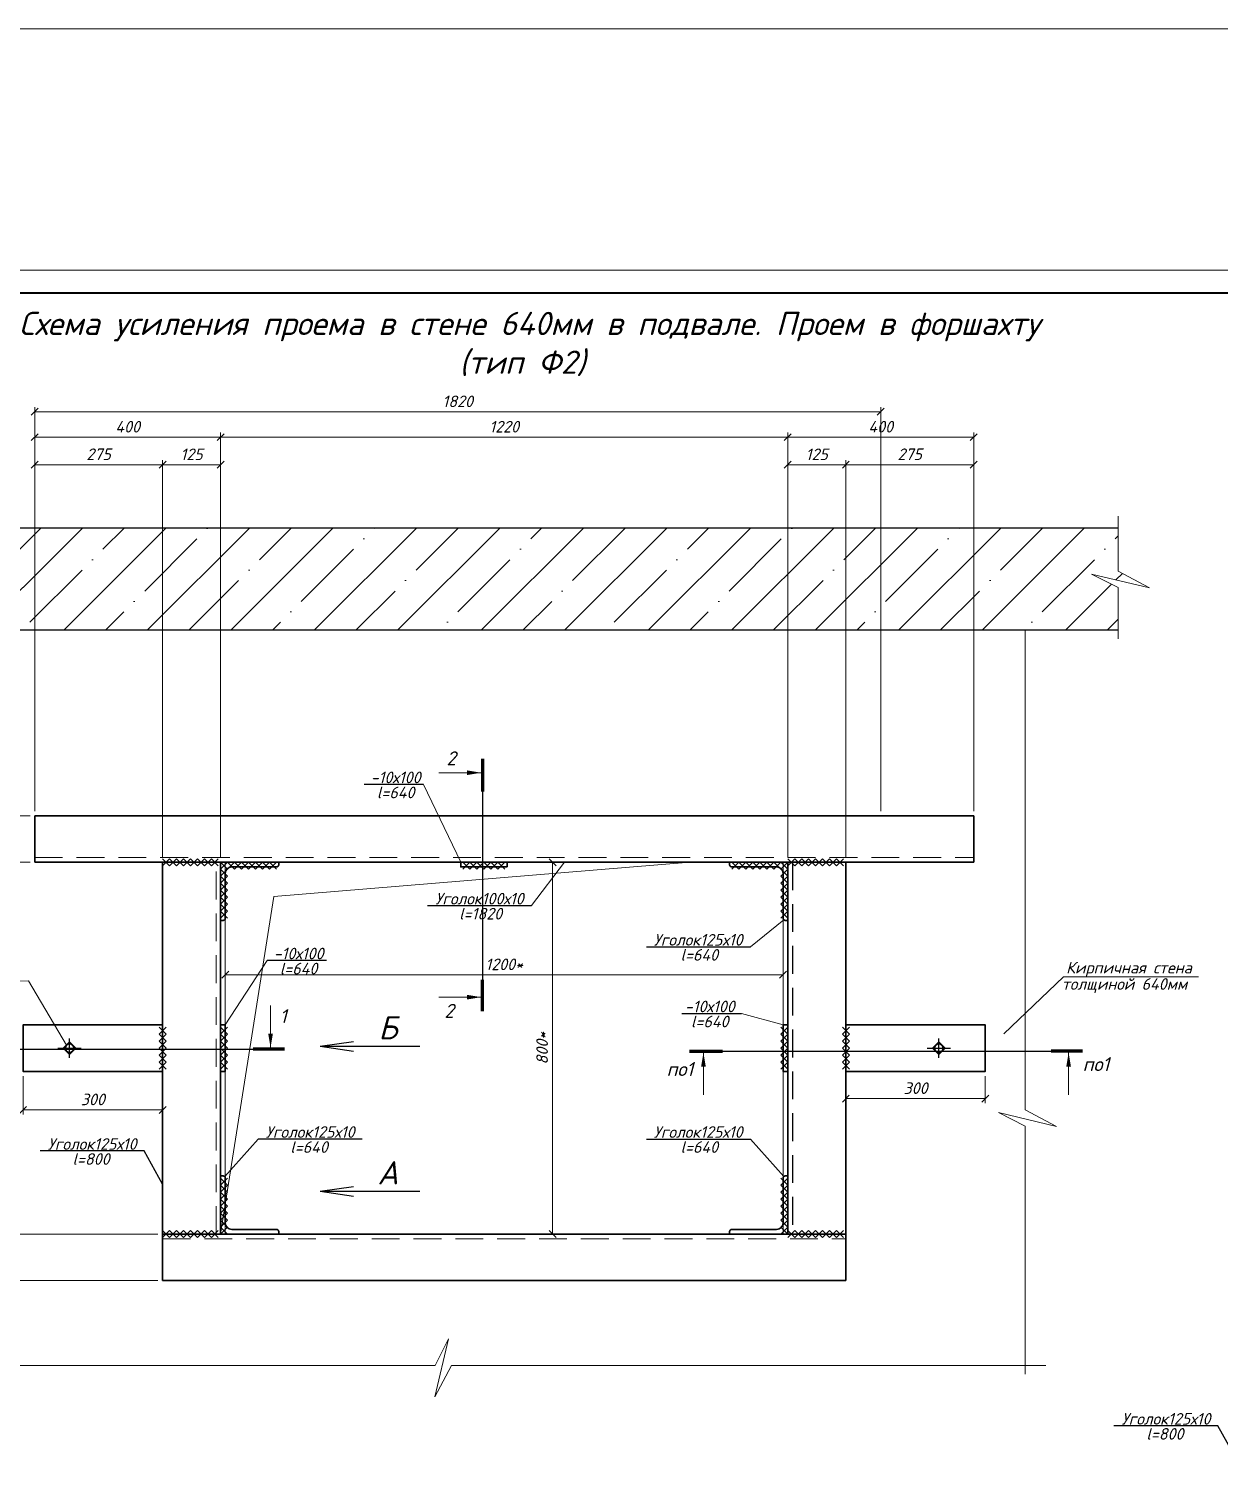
# Model space of a CAD drawing. Header units: millimetres. Extents: x 10124 to 8132345, y -95635 to 1386204.
# Drawn here: x 131727 to 134288, y 20470 to 23570 of the extents above; entities that cross this region are included whole.
import ezdxf
from ezdxf.enums import TextEntityAlignment as Align

# ---------------------------------------------------------------- set-up
doc = ezdxf.new("R2010")
doc.units = ezdxf.units.MM
doc.linetypes.add('Пунктир 2мм', pattern=[3, 2, -1])
doc.layers.get('DEFPOINTS').update_dxf_attribs({"color": 1})
for name, color, linetype, lineweight in [('013', 7, 'Continuous', 13), ('030', 7, 'Continuous', 30), ('Размер', 140, 'Continuous', 13), ('Разрезы', 54, 'Continuous', 20)]:
    doc.layers.add(name, color=color, linetype=linetype, lineweight=lineweight)
doc.styles.add('10', font='isocpeui.ttf', dxfattribs={"height": 25})
doc.styles.add('100', font='isocpeui.ttf', dxfattribs={"height": 250})
doc.styles.add('GOST', font='isocpeur.TTF')
doc.dimstyles.new('10', dxfattribs={"dimtxt": 37.5, "dimasz": 15, "dimexe": 10, "dimexo": 10, "dimgap": 10, "dimtad": 1, "dimtxsty": '10', "dimblk": 'OBLIQUE', "dimcen": 2.5, "dimadec": 0, "dimazin": 0, "dimtfac": 1, "dimtmove": 0, "dimatfit": 3, "dimfxl": 1, "dimlwd": 15, "dimlwe": 15, "dimarcsym": 0})

# ---------------------------------------------------------------- blocks, each defined once
blk = doc.blocks.new('*U16')
at = {"color": 44, "lineweight": 20, "ltscale": 10}
blk.add_line((594, 420), (0, 420), dxfattribs=at)
at = {"color": 137, "lineweight": 35, "ltscale": 10}
blk.add_line((589, 415), (20, 415), dxfattribs=at)
at = {"color": 44, "lineweight": 13, "style": 'GOST', "oblique": 10, "width": 0.8}
for tag in ['ФОРМАТВЕРТ', 'ФОРМАТГОРИЗ']:
    blk.add_attdef(tag, (542.98, 1.6), '', height=2, dxfattribs=at)
blk = doc.blocks.new('_OBLIQUE')
at = {"color": 0, "linetype": 'ByBlock'}
blk.add_line((-0.5, -0.5), (0.5, 0.5), dxfattribs=at)
blk = doc.blocks.new('*D1195')
at = {"color": 0, "lineweight": 15, "ltscale": 100, "transparency": 16777216}
for p, q in [((132139.5, 22286.4), (132139.5, 22701.2)), ((132139.5, 22691.2), (133359.5, 22691.2)), ((133359.5, 21786.4), (133359.5, 22701.2))]:
    blk.add_line(p, q, dxfattribs=at)
at = {"layer": 'DEFPOINTS', "color": 0, "ltscale": 100, "transparency": 16777216}
for p in [(133359.5, 22691.2), (132139.5, 22276.4), (133359.5, 21776.4)]:
    blk.add_point(p, dxfattribs=at)
at = {"color": 0, "lineweight": 15, "ltscale": 100, "transparency": 16777216, "xscale": 15, "yscale": 15, "zscale": 15, "rotation": 180}
blk.add_blockref('_OBLIQUE', (132139.5, 22691.2), dxfattribs=at)
at = {"color": 0, "lineweight": 15, "ltscale": 100, "transparency": 16777216, "xscale": 15, "yscale": 15, "zscale": 15}
blk.add_blockref('_OBLIQUE', (133359.5, 22691.2), dxfattribs=at)
at = {"color": 0, "ltscale": 100, "transparency": 16777216, "insert": (132749.5, 22713.7), "char_height": 25, "attachment_point": 5, "style": '10'}
blk.add_mtext('1220', dxfattribs=at)
blk = doc.blocks.new('*D1196')
at = {"color": 0, "lineweight": 15, "ltscale": 100, "transparency": 16777216}
for p, q in [((132014.5, 21786.4), (132014.5, 22641.8)), ((132139.5, 22631.8), (132014.5, 22631.8)), ((132139.5, 22086.4), (132139.5, 22641.8))]:
    blk.add_line(p, q, dxfattribs=at)
at = {"layer": 'DEFPOINTS', "color": 0, "ltscale": 100, "transparency": 16777216}
for p in [(132014.5, 22631.8), (132139.5, 22076.4), (132014.5, 21776.4)]:
    blk.add_point(p, dxfattribs=at)
at = {"color": 0, "lineweight": 15, "ltscale": 100, "transparency": 16777216, "xscale": 15, "yscale": 15, "zscale": 15, "rotation": 180}
blk.add_blockref('_OBLIQUE', (132014.5, 22631.8), dxfattribs=at)
at = {"color": 0, "lineweight": 15, "ltscale": 100, "transparency": 16777216, "xscale": 15, "yscale": 15, "zscale": 15}
blk.add_blockref('_OBLIQUE', (132139.5, 22631.8), dxfattribs=at)
at = {"color": 0, "ltscale": 100, "transparency": 16777216, "insert": (132077, 22654.3), "char_height": 25, "attachment_point": 5, "style": '10'}
blk.add_mtext('125', dxfattribs=at)
blk = doc.blocks.new('*D1217')
at = {"color": 0, "lineweight": 15, "ltscale": 100, "transparency": 16777216}
for p, q in [((133359.5, 21786.4), (133359.5, 22641.8)), ((133359.5, 22631.8), (133484.5, 22631.8)), ((133484.5, 21786.4), (133484.5, 22641.8))]:
    blk.add_line(p, q, dxfattribs=at)
at = {"layer": 'DEFPOINTS', "color": 0, "ltscale": 100, "transparency": 16777216}
for p in [(133484.5, 22631.8), (133359.5, 21776.4), (133484.5, 21776.4)]:
    blk.add_point(p, dxfattribs=at)
at = {"color": 0, "lineweight": 15, "ltscale": 100, "transparency": 16777216, "xscale": 15, "yscale": 15, "zscale": 15, "rotation": 180}
blk.add_blockref('_OBLIQUE', (133359.5, 22631.8), dxfattribs=at)
at = {"color": 0, "lineweight": 15, "ltscale": 100, "transparency": 16777216, "xscale": 15, "yscale": 15, "zscale": 15}
blk.add_blockref('_OBLIQUE', (133484.5, 22631.8), dxfattribs=at)
at = {"color": 0, "ltscale": 100, "transparency": 16777216, "insert": (133422, 22654.3), "char_height": 25, "attachment_point": 5, "style": '10'}
blk.add_mtext('125', dxfattribs=at)
blk = doc.blocks.new('*D1218')
at = {"color": 0, "lineweight": 15, "ltscale": 100, "transparency": 16777216}
for p, q in [((131704.5, 21326.4), (131539, 21326.4)), ((131549, 20976.4), (131549, 21326.4)), ((132004.5, 20976.4), (131539, 20976.4))]:
    blk.add_line(p, q, dxfattribs=at)
at = {"layer": 'DEFPOINTS', "color": 0, "ltscale": 100, "transparency": 16777216}
for p in [(131549, 21326.4), (131714.5, 21326.4), (132014.5, 20976.4)]:
    blk.add_point(p, dxfattribs=at)
at = {"color": 0, "lineweight": 15, "ltscale": 100, "transparency": 16777216, "xscale": 15, "yscale": 15, "zscale": 15}
for p, rotation in [((131549, 21326.4), 90), ((131549, 20976.4), 270)]:
    blk.add_blockref('_OBLIQUE', p, dxfattribs=dict(at, rotation=rotation))
at = {"color": 0, "ltscale": 100, "transparency": 16777216, "insert": (131526.5, 21151.4), "char_height": 25, "attachment_point": 5, "rotation": 90, "style": '10'}
blk.add_mtext('350', dxfattribs=at)
blk = doc.blocks.new('*D1220')
at = {"color": 0, "lineweight": 15, "ltscale": 100, "transparency": 16777216}
for p, q in [((131729.5, 21776.4), (131539, 21776.4)), ((131549, 21426.4), (131549, 21776.4)), ((131704.5, 21426.4), (131539, 21426.4))]:
    blk.add_line(p, q, dxfattribs=at)
at = {"layer": 'DEFPOINTS', "color": 0, "ltscale": 100, "transparency": 16777216}
for p in [(131549, 21776.4), (131739.5, 21776.4), (131714.5, 21426.4)]:
    blk.add_point(p, dxfattribs=at)
at = {"color": 0, "lineweight": 15, "ltscale": 100, "transparency": 16777216, "xscale": 15, "yscale": 15, "zscale": 15}
for p, rotation in [((131549, 21776.4), 90), ((131549, 21426.4), 270)]:
    blk.add_blockref('_OBLIQUE', p, dxfattribs=dict(at, rotation=rotation))
at = {"color": 0, "ltscale": 100, "transparency": 16777216, "insert": (131526.5, 21601.4), "char_height": 25, "attachment_point": 5, "rotation": 90, "style": '10'}
blk.add_mtext('350', dxfattribs=at)
blk = doc.blocks.new('*D1197')
at = {"color": 0, "lineweight": 15, "ltscale": 100, "transparency": 16777216}
for p, q in [((131729.5, 21876.4), (131539, 21876.4)), ((131549, 21776.4), (131549, 21876.4)), ((131729.5, 21776.4), (131539, 21776.4))]:
    blk.add_line(p, q, dxfattribs=at)
at = {"layer": 'DEFPOINTS', "color": 0, "ltscale": 100, "transparency": 16777216}
for p in [(131549, 21876.4), (131739.5, 21876.4), (131739.5, 21776.4)]:
    blk.add_point(p, dxfattribs=at)
at = {"color": 0, "lineweight": 15, "ltscale": 100, "transparency": 16777216, "xscale": 15, "yscale": 15, "zscale": 15}
for p, rotation in [((131549, 21876.4), 90), ((131549, 21776.4), 270)]:
    blk.add_blockref('_OBLIQUE', p, dxfattribs=dict(at, rotation=rotation))
at = {"color": 0, "ltscale": 100, "transparency": 16777216, "insert": (131526.5, 21826.4), "char_height": 25, "attachment_point": 5, "rotation": 90, "style": '10'}
blk.add_mtext('100', dxfattribs=at)
blk = doc.blocks.new('*D1221')
at = {"color": 0, "lineweight": 15, "ltscale": 100, "transparency": 16777216}
for p, q in [((131639.6, 22276.4), (131539, 22276.4)), ((131549, 21876.4), (131549, 22276.4)), ((131729.5, 21876.4), (131539, 21876.4))]:
    blk.add_line(p, q, dxfattribs=at)
at = {"layer": 'DEFPOINTS', "color": 0, "ltscale": 100, "transparency": 16777216}
for p in [(131549, 22276.4), (131649.6, 22276.4), (131739.5, 21876.4)]:
    blk.add_point(p, dxfattribs=at)
at = {"color": 0, "lineweight": 15, "ltscale": 100, "transparency": 16777216, "xscale": 15, "yscale": 15, "zscale": 15}
for p, rotation in [((131549, 22276.4), 90), ((131549, 21876.4), 270)]:
    blk.add_blockref('_OBLIQUE', p, dxfattribs=dict(at, rotation=rotation))
at = {"color": 0, "ltscale": 100, "transparency": 16777216, "insert": (131526.5, 22076.4), "char_height": 25, "attachment_point": 5, "rotation": 90, "style": '10'}
blk.add_mtext('400', dxfattribs=at)
blk = doc.blocks.new('*U778')
blk.add_lwpolyline([(-34.5, 90.5), (-29.1, 90.5, -0.414214), (-24.5, 85.9), (-24.5, -10.5, 0.414214), (-10.5, -24.5), (85.9, -24.5, -0.414214), (90.5, -29.1), (90.5, -34.5), (-34.5, -34.5)], format="xyb", close=True)
blk = doc.blocks.new('*U780')
blk.add_lwpolyline([(-34.5, 90.5), (-29.1, 90.5, -0.414214), (-24.5, 85.9), (-24.5, -10.5, 0.414214), (-10.5, -24.5), (85.9, -24.5, -0.414214), (90.5, -29.1), (90.5, -34.5), (-34.5, -34.5)], format="xyb", close=True)
blk = doc.blocks.new('*D1222')
at = {"color": 0, "lineweight": 15, "ltscale": 100, "transparency": 16777216}
for p, q in [((132742.4, 21776.4), (132863.6, 21776.4)), ((132853.6, 21776.4), (132853.6, 20976.4)), ((132617, 20976.4), (132863.6, 20976.4))]:
    blk.add_line(p, q, dxfattribs=at)
at = {"layer": 'DEFPOINTS', "color": 0, "ltscale": 100, "transparency": 16777216}
for p in [(132732.4, 21776.4), (132607, 20976.4), (132853.6, 20976.4)]:
    blk.add_point(p, dxfattribs=at)
at = {"color": 0, "lineweight": 15, "ltscale": 100, "transparency": 16777216, "xscale": 15, "yscale": 15, "zscale": 15}
for p, rotation in [((132853.6, 21776.4), 90), ((132853.6, 20976.4), 270)]:
    blk.add_blockref('_OBLIQUE', p, dxfattribs=dict(at, rotation=rotation))
at = {"color": 0, "ltscale": 100, "transparency": 16777216, "insert": (132831.1, 21376.4), "char_height": 25, "attachment_point": 5, "rotation": 90, "style": '10'}
blk.add_mtext('800*', dxfattribs=at)
blk = doc.blocks.new('*U774')
blk.add_lwpolyline([(-34.5, 90.5), (-29.1, 90.5, -0.414214), (-24.5, 85.9), (-24.5, -10.5, 0.414214), (-10.5, -24.5), (85.9, -24.5, -0.414214), (90.5, -29.1), (90.5, -34.5), (-34.5, -34.5)], format="xyb", close=True)
blk = doc.blocks.new('*U776')
blk.add_lwpolyline([(-34.5, 90.5), (-29.1, 90.5, -0.414214), (-24.5, 85.9), (-24.5, -10.5, 0.414214), (-10.5, -24.5), (85.9, -24.5, -0.414214), (90.5, -29.1), (90.5, -34.5), (-34.5, -34.5)], format="xyb", close=True)
blk = doc.blocks.new('*U1187')
at = {"layer": 'DEFPOINTS'}
blk.add_line((0, 0), (71.42, 0), dxfattribs=at)
at = {"layer": 'Разрезы', "color": 0, "lineweight": 60}
for p, q in [((-7.07, 0), (0, 0)), ((78.18, 0), (71.42, 0))]:
    blk.add_line(p, q, dxfattribs=at)
at = {"layer": 'Разрезы', "color": 0}
for p, q in [((-4.07, -0.35), (-4.07, -9.4)), ((75.18, -0.35), (75.18, -9.4))]:
    blk.add_line(p, q, dxfattribs=at)
for points in [[(-4.07, -0.35), (-3.57, -3.35), (-4.57, -3.35)], [(75.18, -0.35), (74.67, -3.35), (75.68, -3.35)]]:
    blk.add_solid(points, dxfattribs=at)
at = {"layer": 'Разрезы', "color": 0, "style": '100'}
for tag, p in [('1', (-7.34, -7.05)), ('2', (77.91, -7.11))]:
    blk.add_attdef(tag, text='', height=3, dxfattribs=at).set_placement(p, align=Align.MIDDLE_CENTER)
blk = doc.blocks.new('*U1246')
at = {"layer": 'DEFPOINTS'}
blk.add_line((0, 0), (70.74, 0), dxfattribs=at)
at = {"layer": 'Разрезы', "color": 0}
for p, q in [((-4.07, 0.35), (-4.07, 9.4)), ((74.49, 0.35), (74.49, 9.4))]:
    blk.add_line(p, q, dxfattribs=at)
at = {"layer": 'Разрезы', "color": 0, "lineweight": 60}
for p, q in [((-7.07, 0), (0, 0)), ((77.49, 0), (70.74, 0))]:
    blk.add_line(p, q, dxfattribs=at)
at = {"layer": 'Разрезы', "color": 0}
for points in [[(-4.07, 0.35), (-3.57, 3.35), (-4.57, 3.35)], [(74.49, 0.35), (73.99, 3.35), (74.99, 3.35)]]:
    blk.add_solid(points, dxfattribs=at)
at = {"layer": 'Разрезы', "color": 0, "style": '100'}
for tag, p in [('1', (-9.12, 3.88)), ('2', (80.39, 2.82))]:
    blk.add_attdef(tag, text='', height=3, dxfattribs=at).set_placement(p, align=Align.MIDDLE_CENTER)
blk = doc.blocks.new('*D1200')
at = {"color": 0, "lineweight": 15, "ltscale": 100, "transparency": 16777216}
for p, q in [((131714.5, 21316.4), (131714.5, 21233.6)), ((132014.5, 21316.4), (132014.5, 21233.6)), ((131714.5, 21243.6), (132014.5, 21243.6))]:
    blk.add_line(p, q, dxfattribs=at)
at = {"layer": 'DEFPOINTS', "color": 0, "ltscale": 100, "transparency": 16777216}
for p in [(131714.5, 21326.4), (132014.5, 21326.4), (132014.5, 21243.6)]:
    blk.add_point(p, dxfattribs=at)
at = {"color": 0, "lineweight": 15, "ltscale": 100, "transparency": 16777216, "xscale": 15, "yscale": 15, "zscale": 15, "rotation": 180}
blk.add_blockref('_OBLIQUE', (131714.5, 21243.6), dxfattribs=at)
at = {"color": 0, "lineweight": 15, "ltscale": 100, "transparency": 16777216, "xscale": 15, "yscale": 15, "zscale": 15}
blk.add_blockref('_OBLIQUE', (132014.5, 21243.6), dxfattribs=at)
at = {"color": 0, "ltscale": 100, "transparency": 16777216, "insert": (131864.5, 21266.1), "char_height": 25, "attachment_point": 5, "style": '10'}
blk.add_mtext('300', dxfattribs=at)
blk = doc.blocks.new('*D1201')
at = {"color": 0, "lineweight": 15, "ltscale": 100, "transparency": 16777216}
for p, q in [((133484.5, 21316.4), (133484.5, 21257.9)), ((133784.5, 21316.4), (133784.5, 21257.9)), ((133484.5, 21267.9), (133784.5, 21267.9))]:
    blk.add_line(p, q, dxfattribs=at)
at = {"layer": 'DEFPOINTS', "color": 0, "ltscale": 100, "transparency": 16777216}
for p in [(133484.5, 21326.4), (133784.5, 21326.4), (133784.5, 21267.9)]:
    blk.add_point(p, dxfattribs=at)
at = {"color": 0, "lineweight": 15, "ltscale": 100, "transparency": 16777216, "xscale": 15, "yscale": 15, "zscale": 15, "rotation": 180}
blk.add_blockref('_OBLIQUE', (133484.5, 21267.9), dxfattribs=at)
at = {"color": 0, "lineweight": 15, "ltscale": 100, "transparency": 16777216, "xscale": 15, "yscale": 15, "zscale": 15}
blk.add_blockref('_OBLIQUE', (133784.5, 21267.9), dxfattribs=at)
at = {"color": 0, "ltscale": 100, "transparency": 16777216, "insert": (133634.5, 21290.4), "char_height": 25, "attachment_point": 5, "style": '10'}
blk.add_mtext('300', dxfattribs=at)
blk = doc.blocks.new('*D1208')
at = {"layer": '013', "color": 0, "lineweight": 15, "ltscale": 100, "transparency": 16777216}
for p, q in [((131739.5, 21886.4), (131739.5, 22641.8)), ((131739.5, 22631.8), (132014.5, 22631.8)), ((132014.5, 21786.4), (132014.5, 22641.8))]:
    blk.add_line(p, q, dxfattribs=at)
at = {"layer": 'DEFPOINTS', "color": 0, "ltscale": 100, "transparency": 16777216}
for p in [(132014.5, 22631.8), (131739.5, 21876.4), (132014.5, 21776.4)]:
    blk.add_point(p, dxfattribs=at)
at = {"layer": '013', "color": 0, "lineweight": 15, "ltscale": 100, "transparency": 16777216, "xscale": 15, "yscale": 15, "zscale": 15, "rotation": 180}
blk.add_blockref('_OBLIQUE', (131739.5, 22631.8), dxfattribs=at)
at = {"layer": '013', "color": 0, "lineweight": 15, "ltscale": 100, "transparency": 16777216, "xscale": 15, "yscale": 15, "zscale": 15}
blk.add_blockref('_OBLIQUE', (132014.5, 22631.8), dxfattribs=at)
at = {"layer": '013', "color": 0, "ltscale": 100, "transparency": 16777216, "insert": (131877, 22654.5), "char_height": 25, "attachment_point": 5, "style": '10'}
blk.add_mtext('275', dxfattribs=at)
blk = doc.blocks.new('*D1233')
at = {"layer": '013', "color": 0, "lineweight": 15, "ltscale": 100, "transparency": 16777216}
for p, q in [((131739.5, 21886.4), (131739.5, 22701.2)), ((131739.5, 22691.2), (132139.5, 22691.2)), ((132139.5, 21786.4), (132139.5, 22701.2))]:
    blk.add_line(p, q, dxfattribs=at)
at = {"layer": 'DEFPOINTS', "color": 0, "ltscale": 100, "transparency": 16777216}
for p in [(132139.5, 22691.2), (131739.5, 21876.4), (132139.5, 21776.4)]:
    blk.add_point(p, dxfattribs=at)
at = {"layer": '013', "color": 0, "lineweight": 15, "ltscale": 100, "transparency": 16777216, "xscale": 15, "yscale": 15, "zscale": 15, "rotation": 180}
blk.add_blockref('_OBLIQUE', (131739.5, 22691.2), dxfattribs=at)
at = {"layer": '013', "color": 0, "lineweight": 15, "ltscale": 100, "transparency": 16777216, "xscale": 15, "yscale": 15, "zscale": 15}
blk.add_blockref('_OBLIQUE', (132139.5, 22691.2), dxfattribs=at)
at = {"layer": '013', "color": 0, "ltscale": 100, "transparency": 16777216, "insert": (131939.5, 22713.7), "char_height": 25, "attachment_point": 5, "style": '10'}
blk.add_mtext('400', dxfattribs=at)
blk = doc.blocks.new('*U1341')
at = {"layer": 'DEFPOINTS'}
blk.add_line((0, 0), (40.48, 0), dxfattribs=at)
at = {"layer": 'Разрезы', "color": 0}
for p, q in [((-4.07, 0.35), (-4.07, 9.4)), ((44.23, 0.35), (44.23, 9.4))]:
    blk.add_line(p, q, dxfattribs=at)
at = {"layer": 'Разрезы', "color": 0, "lineweight": 60}
for p, q in [((-7.07, 0), (0, 0)), ((47.23, 0), (40.48, 0))]:
    blk.add_line(p, q, dxfattribs=at)
at = {"layer": 'Разрезы', "color": 0}
for points in [[(-4.07, 0.35), (-3.57, 3.35), (-4.57, 3.35)], [(44.23, 0.35), (43.73, 3.35), (44.73, 3.35)]]:
    blk.add_solid(points, dxfattribs=at)
at = {"layer": 'Разрезы', "color": 0, "style": '100'}
for tag, p in [('1', (-7.17, 6.76)), ('2', (47.18, 7.19))]:
    blk.add_attdef(tag, text='', height=3, dxfattribs=at).set_placement(p, align=Align.MIDDLE_CENTER)
blk = doc.blocks.new('*D1209')
at = {"layer": '013', "color": 0, "lineweight": 15, "ltscale": 100, "transparency": 16777216}
for p, q in [((131739.5, 22286.4), (131739.5, 22755.8)), ((133559.5, 21886.4), (133559.5, 22755.8)), ((131739.5, 22745.8), (133559.5, 22745.8))]:
    blk.add_line(p, q, dxfattribs=at)
at = {"layer": 'DEFPOINTS', "color": 0, "ltscale": 100, "transparency": 16777216}
for p in [(133559.5, 22745.8), (131739.5, 22276.4), (133559.5, 21876.4)]:
    blk.add_point(p, dxfattribs=at)
at = {"layer": '013', "color": 0, "lineweight": 15, "ltscale": 100, "transparency": 16777216, "xscale": 15, "yscale": 15, "zscale": 15, "rotation": 180}
blk.add_blockref('_OBLIQUE', (131739.5, 22745.8), dxfattribs=at)
at = {"layer": '013', "color": 0, "lineweight": 15, "ltscale": 100, "transparency": 16777216, "xscale": 15, "yscale": 15, "zscale": 15}
blk.add_blockref('_OBLIQUE', (133559.5, 22745.8), dxfattribs=at)
at = {"layer": '013', "color": 0, "ltscale": 100, "transparency": 16777216, "insert": (132649.5, 22768.3), "char_height": 25, "attachment_point": 5, "style": '10'}
blk.add_mtext('1820', dxfattribs=at)
blk = doc.blocks.new('*D1236')
at = {"color": 0, "lineweight": 15, "ltscale": 100, "transparency": 16777216}
for p, q in [((133359.5, 21786.4), (133359.5, 22701.2)), ((133359.5, 22691.2), (133759.5, 22691.2)), ((133759.5, 21886.4), (133759.5, 22701.2))]:
    blk.add_line(p, q, dxfattribs=at)
at = {"layer": 'DEFPOINTS', "color": 0, "ltscale": 100, "transparency": 16777216}
for p in [(133759.5, 22691.2), (133759.5, 21876.4), (133359.5, 21776.4)]:
    blk.add_point(p, dxfattribs=at)
at = {"color": 0, "lineweight": 15, "ltscale": 100, "transparency": 16777216, "xscale": 15, "yscale": 15, "zscale": 15, "rotation": 180}
blk.add_blockref('_OBLIQUE', (133359.5, 22691.2), dxfattribs=at)
at = {"color": 0, "lineweight": 15, "ltscale": 100, "transparency": 16777216, "xscale": 15, "yscale": 15, "zscale": 15}
blk.add_blockref('_OBLIQUE', (133759.5, 22691.2), dxfattribs=at)
at = {"color": 0, "ltscale": 100, "transparency": 16777216, "insert": (133559.5, 22713.7), "char_height": 25, "attachment_point": 5, "style": '10'}
blk.add_mtext('400', dxfattribs=at)
blk = doc.blocks.new('*D1237')
at = {"color": 0, "lineweight": 15, "ltscale": 100, "transparency": 16777216}
for p, q in [((133484.5, 21786.4), (133484.5, 22641.8)), ((133484.5, 22631.8), (133759.5, 22631.8)), ((133759.5, 21886.4), (133759.5, 22641.8))]:
    blk.add_line(p, q, dxfattribs=at)
at = {"layer": 'DEFPOINTS', "color": 0, "ltscale": 100, "transparency": 16777216}
for p in [(133759.5, 22631.8), (133759.5, 21876.4), (133484.5, 21776.4)]:
    blk.add_point(p, dxfattribs=at)
at = {"color": 0, "lineweight": 15, "ltscale": 100, "transparency": 16777216, "xscale": 15, "yscale": 15, "zscale": 15, "rotation": 180}
blk.add_blockref('_OBLIQUE', (133484.5, 22631.8), dxfattribs=at)
at = {"color": 0, "lineweight": 15, "ltscale": 100, "transparency": 16777216, "xscale": 15, "yscale": 15, "zscale": 15}
blk.add_blockref('_OBLIQUE', (133759.5, 22631.8), dxfattribs=at)
at = {"color": 0, "ltscale": 100, "transparency": 16777216, "insert": (133622, 22654.5), "char_height": 25, "attachment_point": 5, "style": '10'}
blk.add_mtext('275', dxfattribs=at)
blk = doc.blocks.new('*D1235')
at = {"color": 0, "lineweight": 15, "ltscale": 100, "transparency": 16777216}
for p, q in [((132004.5, 20976.4), (131539, 20976.4)), ((131549, 20976.4), (131549, 20876.4)), ((132004.5, 20876.4), (131539, 20876.4))]:
    blk.add_line(p, q, dxfattribs=at)
at = {"layer": 'DEFPOINTS', "color": 0, "ltscale": 100, "transparency": 16777216}
for p in [(132014.5, 20976.4), (131549, 20876.4), (132014.5, 20876.4)]:
    blk.add_point(p, dxfattribs=at)
at = {"color": 0, "lineweight": 15, "ltscale": 100, "transparency": 16777216, "xscale": 15, "yscale": 15, "zscale": 15}
for p, rotation in [((131549, 20976.4), 90), ((131549, 20876.4), 270)]:
    blk.add_blockref('_OBLIQUE', p, dxfattribs=dict(at, rotation=rotation))
at = {"color": 0, "ltscale": 100, "transparency": 16777216, "insert": (131526.5, 20926.4), "char_height": 25, "attachment_point": 5, "rotation": 90, "style": '10'}
blk.add_mtext('100', dxfattribs=at)
blk = doc.blocks.new('*D1234')
at = {"color": 0, "lineweight": 15, "ltscale": 100, "transparency": 16777216}
for p, q in [((132149.5, 21598.2), (132149.5, 21524.3)), ((133349.5, 21598.2), (133349.5, 21524.3)), ((132149.5, 21534.3), (133349.5, 21534.3))]:
    blk.add_line(p, q, dxfattribs=at)
at = {"layer": 'DEFPOINTS', "color": 0, "ltscale": 100, "transparency": 16777216}
for p in [(132149.5, 21608.2), (133349.5, 21608.2), (133349.5, 21534.3)]:
    blk.add_point(p, dxfattribs=at)
at = {"color": 0, "lineweight": 15, "ltscale": 100, "transparency": 16777216, "xscale": 15, "yscale": 15, "zscale": 15, "rotation": 180}
blk.add_blockref('_OBLIQUE', (132149.5, 21534.3), dxfattribs=at)
at = {"color": 0, "lineweight": 15, "ltscale": 100, "transparency": 16777216, "xscale": 15, "yscale": 15, "zscale": 15}
blk.add_blockref('_OBLIQUE', (133349.5, 21534.3), dxfattribs=at)
at = {"color": 0, "ltscale": 100, "transparency": 16777216, "insert": (132749.5, 21556.8), "char_height": 25, "attachment_point": 5, "style": '10'}
blk.add_mtext('1200*', dxfattribs=at)

msp = doc.modelspace()

# ---------------------------------------------------------------- hatches: boundary and pattern name
at = {"layer": '013', "ltscale": 100}
h = msp.add_hatch(dxfattribs=at)
h.set_pattern_fill('ANSI35', color=256, scale=20)
h.set_pattern_definition([(45, (21451.56, -7072.69), (-89.80256, 89.80256), []), (45, (21541.36, -7072.69), (-89.80256, 89.80256), [158.75, -31.75, 0, -31.75])])
h.paths.add_polyline_path([(134070.514, 22276.431), (134070.514, 22367.709), (134013.222, 22396.745), (134137.754, 22366.833), (134070.514, 22402.73), (134070.514, 22496.431), (131649.57, 22496.431), (131649.57, 22402.73), (131716.81, 22366.833), (131592.278, 22396.745), (131649.57, 22367.709), (131649.57, 22276.431)])

# ---------------------------------------------------------------- linework, layer by layer
at = {"ltscale": 100}
for p, q in [((131649.57, 22496.431), (134070.514, 22496.431)), ((131649.57, 22276.431), (134070.514, 22276.431)), ((132575.961, 21943.993), (132448.07, 21943.993)), ((132029.521, 21768.931), (132014.521, 21783.931)), ((132014.521, 21768.931), (132029.521, 21783.931)), ((132044.521, 21768.931), (132029.521, 21783.931)), ((132029.521, 21768.931), (132044.521, 21783.931)), ((132059.521, 21768.931), (132044.521, 21783.931)), ((132044.521, 21768.931), (132059.521, 21783.931)), ((132074.521, 21768.931), (132059.521, 21783.931)), ((132059.521, 21768.931), (132074.521, 21783.931)), ((132089.521, 21768.931), (132074.521, 21783.931)), ((132074.521, 21768.931), (132089.521, 21783.931)), ((132104.521, 21768.931), (132089.521, 21783.931)), ((132089.521, 21768.931), (132104.521, 21783.931)), ((132119.521, 21768.931), (132104.521, 21783.931)), ((132104.521, 21768.931), (132119.521, 21783.931)), ((132134.521, 21768.931), (132119.521, 21783.931)), ((132119.521, 21768.931), (132134.521, 21783.931)), ((132154.521, 21761.431), (132139.521, 21776.431)), ((132139.521, 21761.431), (132154.521, 21776.431)), ((132154.521, 21746.431), (132139.521, 21761.431)), ((132139.521, 21746.431), (132154.521, 21761.431)), ((132169.521, 21761.431), (132154.521, 21776.431)), ((132154.521, 21761.431), (132169.521, 21776.431)), ((132184.521, 21761.431), (132169.521, 21776.431)), ((132169.521, 21761.431), (132184.521, 21776.431)), ((132199.521, 21761.431), (132184.521, 21776.431)), ((132184.521, 21761.431), (132199.521, 21776.431)), ((132214.521, 21761.431), (132199.521, 21776.431)), ((132199.521, 21761.431), (132214.521, 21776.431)), ((132229.521, 21761.431), (132214.521, 21776.431)), ((132214.521, 21761.431), (132229.521, 21776.431)), ((132244.521, 21761.431), (132229.521, 21776.431)), ((132229.521, 21761.431), (132244.521, 21776.431)), ((132259.521, 21761.431), (132244.521, 21776.431)), ((132244.521, 21761.431), (132259.521, 21776.431)), ((132660.878, 21761.431), (132675.878, 21776.431)), ((132660.878, 21776.431), (132675.878, 21761.431)), ((132675.878, 21761.431), (132690.878, 21776.431)), ((132675.878, 21776.431), (132690.878, 21761.431)), ((132690.878, 21761.431), (132705.878, 21776.431)), ((132690.878, 21776.431), (132705.878, 21761.431)), ((132705.878, 21761.431), (132720.878, 21776.431)), ((132705.878, 21776.431), (132720.878, 21761.431)), ((132720.878, 21761.431), (132735.878, 21776.431)), ((132720.878, 21776.431), (132735.878, 21761.431)), ((132735.878, 21761.431), (132750.878, 21776.431)), ((132735.878, 21776.431), (132750.878, 21761.431)), ((133254.521, 21761.431), (133239.521, 21776.431)), ((133239.521, 21761.431), (133254.521, 21776.431)), ((133269.521, 21761.431), (133254.521, 21776.431)), ((133254.521, 21761.431), (133269.521, 21776.431)), ((133284.521, 21761.431), (133269.521, 21776.431)), ((133269.521, 21761.431), (133284.521, 21776.431)), ((133299.521, 21761.431), (133284.521, 21776.431)), ((133284.521, 21761.431), (133299.521, 21776.431)), ((133314.521, 21761.431), (133299.521, 21776.431)), ((133299.521, 21761.431), (133314.521, 21776.431)), ((133329.521, 21761.431), (133314.521, 21776.431)), ((133314.521, 21761.431), (133329.521, 21776.431)), ((133344.521, 21761.431), (133329.521, 21776.431)), ((133329.521, 21761.431), (133344.521, 21776.431)), ((133359.521, 21761.431), (133344.521, 21776.431)), ((133344.521, 21761.431), (133359.521, 21776.431)), ((133359.521, 21746.431), (133344.521, 21761.431)), ((133344.521, 21746.431), (133359.521, 21761.431)), ((133374.521, 21768.931), (133359.521, 21783.931)), ((133359.521, 21768.931), (133374.521, 21783.931)), ((133389.521, 21768.931), (133374.521, 21783.931)), ((133374.521, 21768.931), (133389.521, 21783.931)), ((133404.521, 21768.931), (133389.521, 21783.931)), ((133389.521, 21768.931), (133404.521, 21783.931)), ((133419.521, 21768.931), (133404.521, 21783.931)), ((133404.521, 21768.931), (133419.521, 21783.931)), ((133434.521, 21768.931), (133419.521, 21783.931)), ((133419.521, 21768.931), (133434.521, 21783.931)), ((133449.521, 21768.931), (133434.521, 21783.931)), ((133434.521, 21768.931), (133449.521, 21783.931)), ((133464.521, 21768.931), (133449.521, 21783.931)), ((133449.521, 21768.931), (133464.521, 21783.931)), ((133479.521, 21768.931), (133464.521, 21783.931)), ((133464.521, 21768.931), (133479.521, 21783.931)), ((132154.521, 21731.431), (132139.521, 21746.431)), ((132139.521, 21731.431), (132154.521, 21746.431)), ((132154.521, 21716.431), (132139.521, 21731.431)), ((132139.521, 21716.431), (132154.521, 21731.431)), ((133359.521, 21731.431), (133344.521, 21746.431)), ((133344.521, 21731.431), (133359.521, 21746.431)), ((133359.521, 21716.431), (133344.521, 21731.431)), ((133344.521, 21716.431), (133359.521, 21731.431)), ((132154.521, 21701.431), (132139.521, 21716.431)), ((132139.521, 21701.431), (132154.521, 21716.431)), ((132154.521, 21686.431), (132139.521, 21701.431)), ((132139.521, 21686.431), (132154.521, 21701.431)), ((133359.521, 21701.431), (133344.521, 21716.431)), ((133344.521, 21701.431), (133359.521, 21716.431)), ((133359.521, 21686.431), (133344.521, 21701.431)), ((133344.521, 21686.431), (133359.521, 21701.431)), ((132154.521, 21671.431), (132139.521, 21686.431)), ((132139.521, 21671.431), (132154.521, 21686.431)), ((132154.521, 21656.431), (132139.521, 21671.431)), ((132139.521, 21656.431), (132154.521, 21671.431)), ((132584.838, 21683.118), (132808.579, 21683.118)), ((133359.521, 21671.431), (133344.521, 21686.431)), ((133344.521, 21671.431), (133359.521, 21686.431)), ((133359.521, 21656.431), (133344.521, 21671.431)), ((133344.521, 21656.431), (133359.521, 21671.431)), ((133055.325, 21594.586), (133279.066, 21594.586)), ((132367.155, 21565.098), (132239.264, 21565.098)), ((133131.888, 21451.122), (133259.779, 21451.122)), ((132022.021, 21406.431), (132007.021, 21421.431)), ((132007.021, 21406.431), (132022.021, 21421.431)), ((132154.521, 21406.431), (132139.521, 21421.431)), ((132139.521, 21406.431), (132154.521, 21421.431)), ((133359.521, 21406.431), (133344.521, 21421.431)), ((133344.521, 21406.431), (133359.521, 21421.431)), ((133492.021, 21406.431), (133477.021, 21421.431)), ((133477.021, 21406.431), (133492.021, 21421.431)), ((131814.521, 21355.567), (131814.521, 21397.295)), ((132022.021, 21391.431), (132007.021, 21406.431)), ((132007.021, 21391.431), (132022.021, 21406.431)), ((132022.021, 21376.431), (132007.021, 21391.431)), ((132007.021, 21376.431), (132022.021, 21391.431)), ((132154.521, 21391.431), (132139.521, 21406.431)), ((132139.521, 21391.431), (132154.521, 21406.431)), ((132154.521, 21376.431), (132139.521, 21391.431)), ((132139.521, 21376.431), (132154.521, 21391.431)), ((132353.872, 21380.561), (132425.099, 21390.863)), ((133359.521, 21391.431), (133344.521, 21406.431)), ((133344.521, 21391.431), (133359.521, 21406.431)), ((133359.521, 21376.431), (133344.521, 21391.431)), ((133344.521, 21376.431), (133359.521, 21391.431)), ((133492.021, 21391.431), (133477.021, 21406.431)), ((133477.021, 21391.431), (133492.021, 21406.431)), ((133492.021, 21376.431), (133477.021, 21391.431)), ((133477.021, 21376.431), (133492.021, 21391.431)), ((133684.521, 21355.567), (133684.521, 21397.295)), ((131789.464, 21376.431), (131839.579, 21376.431)), ((132022.021, 21361.431), (132007.021, 21376.431)), ((132007.021, 21361.431), (132022.021, 21376.431)), ((132022.021, 21346.431), (132007.021, 21361.431)), ((132007.021, 21346.431), (132022.021, 21361.431)), ((132154.521, 21361.431), (132139.521, 21376.431)), ((132139.521, 21361.431), (132154.521, 21376.431)), ((132154.521, 21346.431), (132139.521, 21361.431)), ((132139.521, 21346.431), (132154.521, 21361.431)), ((132353.872, 21380.561), (132567.992, 21380.561)), ((132353.872, 21380.561), (132425.099, 21370.258)), ((133359.521, 21361.431), (133344.521, 21376.431)), ((133344.521, 21361.431), (133359.521, 21376.431)), ((133359.521, 21346.431), (133344.521, 21361.431)), ((133344.521, 21346.431), (133359.521, 21361.431)), ((133492.021, 21361.431), (133477.021, 21376.431)), ((133477.021, 21361.431), (133492.021, 21376.431)), ((133492.021, 21346.431), (133477.021, 21361.431)), ((133477.021, 21346.431), (133492.021, 21361.431)), ((133659.464, 21376.431), (133709.579, 21376.431)), ((132022.021, 21331.431), (132007.021, 21346.431)), ((132007.021, 21331.431), (132022.021, 21346.431)), ((132154.521, 21331.431), (132139.521, 21346.431)), ((132139.521, 21331.431), (132154.521, 21346.431)), ((133359.521, 21331.431), (133344.521, 21346.431)), ((133344.521, 21331.431), (133359.521, 21346.431)), ((133492.021, 21331.431), (133477.021, 21346.431)), ((133477.021, 21331.431), (133492.021, 21346.431)), ((132443.717, 21180.994), (132219.976, 21180.994)), ((133055.325, 21180.994), (133279.066, 21180.994)), ((131974.719, 21155.224), (131750.978, 21155.224)), ((132014.521, 21083.56), (131974.719, 21155.224)), ((132154.521, 21081.431), (132139.521, 21096.431)), ((132139.521, 21081.431), (132154.521, 21096.431)), ((132154.521, 21066.431), (132139.521, 21081.431)), ((132139.521, 21066.431), (132154.521, 21081.431)), ((132353.872, 21068.444), (132425.099, 21078.747)), ((133359.521, 21081.431), (133344.521, 21096.431)), ((133344.521, 21081.431), (133359.521, 21096.431)), ((133359.521, 21066.431), (133344.521, 21081.431)), ((133344.521, 21066.431), (133359.521, 21081.431)), ((132154.521, 21051.431), (132139.521, 21066.431)), ((132139.521, 21051.431), (132154.521, 21066.431)), ((132154.521, 21036.431), (132139.521, 21051.431)), ((132139.521, 21036.431), (132154.521, 21051.431)), ((132353.872, 21068.444), (132567.992, 21068.444)), ((132353.872, 21068.444), (132425.099, 21058.142)), ((133359.521, 21051.431), (133344.521, 21066.431)), ((133344.521, 21051.431), (133359.521, 21066.431)), ((133359.521, 21036.431), (133344.521, 21051.431)), ((133344.521, 21036.431), (133359.521, 21051.431)), ((132154.521, 21021.431), (132139.521, 21036.431)), ((132139.521, 21021.431), (132154.521, 21036.431)), ((132154.521, 21006.431), (132139.521, 21021.431)), ((132139.521, 21006.431), (132154.521, 21021.431)), ((133359.521, 21021.431), (133344.521, 21036.431)), ((133344.521, 21021.431), (133359.521, 21036.431)), ((133359.521, 21006.431), (133344.521, 21021.431)), ((133344.521, 21006.431), (133359.521, 21021.431)), ((132029.521, 20968.931), (132014.521, 20983.931)), ((132014.521, 20968.931), (132029.521, 20983.931)), ((132044.521, 20968.931), (132029.521, 20983.931)), ((132029.521, 20968.931), (132044.521, 20983.931)), ((132059.521, 20968.931), (132044.521, 20983.931)), ((132044.521, 20968.931), (132059.521, 20983.931)), ((132074.521, 20968.931), (132059.521, 20983.931)), ((132059.521, 20968.931), (132074.521, 20983.931)), ((132089.521, 20968.931), (132074.521, 20983.931)), ((132074.521, 20968.931), (132089.521, 20983.931)), ((132104.521, 20968.931), (132089.521, 20983.931)), ((132089.521, 20968.931), (132104.521, 20983.931)), ((132119.521, 20968.931), (132104.521, 20983.931)), ((132104.521, 20968.931), (132119.521, 20983.931)), ((132134.521, 20968.931), (132119.521, 20983.931)), ((132119.521, 20968.931), (132134.521, 20983.931)), ((132154.521, 20991.431), (132139.521, 21006.431)), ((132139.521, 20991.431), (132154.521, 21006.431)), ((132154.521, 20976.431), (132139.521, 20991.431)), ((132139.521, 20976.431), (132154.521, 20991.431)), ((133359.521, 20991.431), (133344.521, 21006.431)), ((133344.521, 20991.431), (133359.521, 21006.431)), ((133359.521, 20976.431), (133344.521, 20991.431)), ((133344.521, 20976.431), (133359.521, 20991.431)), ((133374.521, 20968.931), (133359.521, 20983.931)), ((133359.521, 20968.931), (133374.521, 20983.931)), ((133389.521, 20968.931), (133374.521, 20983.931)), ((133374.521, 20968.931), (133389.521, 20983.931)), ((133404.521, 20968.931), (133389.521, 20983.931)), ((133389.521, 20968.931), (133404.521, 20983.931)), ((133419.521, 20968.931), (133404.521, 20983.931)), ((133404.521, 20968.931), (133419.521, 20983.931)), ((133434.521, 20968.931), (133419.521, 20983.931)), ((133419.521, 20968.931), (133434.521, 20983.931)), ((133449.521, 20968.931), (133434.521, 20983.931)), ((133434.521, 20968.931), (133449.521, 20983.931)), ((133464.521, 20968.931), (133449.521, 20983.931)), ((133449.521, 20968.931), (133464.521, 20983.931)), ((133479.521, 20968.931), (133464.521, 20983.931)), ((133464.521, 20968.931), (133479.521, 20983.931)), ((134284.962, 20563.829), (134061.22, 20563.829)), ((134324.764, 20492.165), (134284.962, 20563.829))]:
    msp.add_line(p, q, dxfattribs=at)
at = {"linetype": 'Пунктир 2мм', "ltscale": 30}
msp.add_line((133369.521, 21776.431), (133369.521, 20976.431), dxfattribs=at)
at = {"layer": '013', "ltscale": 100}
for p, q in [((132655.878, 21776.431), (132575.961, 21943.993)), ((132808.579, 21683.118), (132879.033, 21776.431)), ((133279.066, 21594.586), (133350.868, 21652.778)), ((132149.521, 21426.431), (132239.264, 21565.098)), ((133349.521, 21426.431), (133259.779, 21451.122)), ((132148.174, 21100.084), (132219.976, 21180.994)), ((133350.868, 21100.084), (133279.066, 21180.994))]:
    msp.add_line(p, q, dxfattribs=at)
at = {"layer": '013', "linetype": 'Пунктир 2мм', "ltscale": 30}
for p, q in [((131739.521, 21786.431), (133759.521, 21786.431)), ((132014.521, 20966.431), (133484.521, 20966.431))]:
    msp.add_line(p, q, dxfattribs=at)
at = {"layer": '013', "ltscale": 100}
for points in [[(122040.613, 17164.475), (153364.451, 17164.475), (153364.451, 23569.947), (122040.613, 23569.947)], [(132149.521, 21776.431), (133349.521, 21776.431), (133349.521, 20976.431), (132149.521, 20976.431)]]:
    msp.add_lwpolyline(points, close=True, dxfattribs=at)
for points in [[(134070.514, 22257.421), (134070.514, 22367.709), (134013.222, 22396.745), (134137.754, 22366.833), (134070.514, 22402.73), (134070.514, 22521.184)], [(133870.514, 20674.642), (133870.514, 21208.951), (133813.222, 21237.987), (133937.754, 21208.075), (133870.514, 21243.972), (133870.514, 22276.431)], [(132139.521, 20976.431), (132253.989, 21702.815), (133149.521, 21776.431)], [(131807.771, 21383.181), (131726.444, 21521.639), (131481.795, 21520.426)], [(133824.693, 21407.213), (133952.609, 21530.261), (134243.262, 21530.261)], [(131596.315, 20693.387), (132600.918, 20693.387), (132629.954, 20750.678), (132600.043, 20626.147), (132635.939, 20693.387), (133914.58, 20693.387)]]:
    msp.add_lwpolyline(points, dxfattribs=at)
at = {"layer": '013', "linetype": 'Пунктир 2мм', "ltscale": 30}
msp.add_lwpolyline([(132129.521, 20976.431), (132129.521, 21776.431)], dxfattribs=at)
at = {"layer": '030', "ltscale": 100}
for p, q in [((131739.521, 21876.431), (133759.521, 21876.431)), ((131739.521, 21876.431), (131739.521, 21776.431)), ((133759.521, 21876.431), (133759.521, 21776.431)), ((131739.521, 21776.431), (133759.521, 21776.431)), ((133484.521, 21776.431), (133359.521, 21776.431)), ((132014.521, 20976.431), (132139.521, 20976.431)), ((132014.521, 20976.431), (133344.521, 20976.431)), ((132014.521, 20876.431), (132014.521, 20976.431)), ((133484.521, 20976.431), (133359.521, 20976.431)), ((133484.521, 20876.431), (133484.521, 20976.431)), ((132014.521, 20876.431), (133484.521, 20876.431))]:
    msp.add_line(p, q, dxfattribs=at)
for points in [[(132014.521, 20976.431), (132014.521, 21776.431), (132139.521, 21776.431)], [(132139.521, 20976.431), (132139.521, 21776.431)], [(132755.878, 21766.431), (132655.878, 21766.431), (132655.878, 21776.431), (132755.878, 21776.431), (132755.878, 21766.431)], [(133359.521, 20976.431), (133359.521, 21776.431)], [(133484.521, 20976.431), (133484.521, 21776.431)], [(132014.521, 21426.431), (131714.521, 21426.431), (131714.521, 21326.431), (132014.521, 21326.431), (132014.521, 21426.431)], [(132149.521, 21426.431), (132149.521, 21326.431), (132139.521, 21326.431), (132139.521, 21426.431), (132149.521, 21426.431)], [(133349.521, 21426.431), (133349.521, 21326.431), (133359.521, 21326.431), (133359.521, 21426.431), (133349.521, 21426.431)], [(133484.521, 21426.431), (133784.521, 21426.431), (133784.521, 21326.431), (133484.521, 21326.431), (133484.521, 21426.431)], [(131801.021, 21376.431), (131814.521, 21389.931), (131828.021, 21376.431), (131814.521, 21362.931), (131801.021, 21376.431)], [(133671.021, 21376.431), (133684.521, 21389.931), (133698.021, 21376.431), (133684.521, 21362.931), (133671.021, 21376.431)]]:
    msp.add_lwpolyline(points, dxfattribs=at)
for centre in [(131814.521, 21376.431), (133684.521, 21376.431)]:
    msp.add_circle(centre, 9, dxfattribs=at)

# ---------------------------------------------------------------- block references
at = {"xscale": 10, "yscale": 10, "zscale": 10}
msp.add_blockref('*U16', (131110.74, 18850.822), dxfattribs=at)
at = {"layer": '030', "rotation": 270}
msp.add_blockref('*U778', (132174.021, 21741.931), dxfattribs=at)
at = {"layer": '030', "xscale": -1, "rotation": 90}
msp.add_blockref('*U780', (133325.021, 21741.931), dxfattribs=at)
at = {"layer": '030'}
msp.add_blockref('*U774', (132174.021, 21010.931), dxfattribs=at)
at = {"layer": '030', "xscale": -1}
msp.add_blockref('*U776', (133325.021, 21010.931), dxfattribs=at)
at = {"layer": 'Размер'}
ref = msp.add_blockref('*U1341', (132703.05, 21928.48), dxfattribs=dict(at, xscale=-10, yscale=10, zscale=10, rotation=90))
ref.add_attrib('1', '2', dxfattribs={"layer": 'Разрезы', "color": 0, "height": 30, "style": '100'}).set_placement((132635.449, 22000.221), align=Align.MIDDLE_CENTER)
ref.add_attrib('2', '2', dxfattribs={"layer": 'Разрезы', "color": 0, "height": 30, "style": '100'}).set_placement((132631.155, 21456.708), align=Align.MIDDLE_CENTER)
ref = msp.add_blockref('*U1187', (131495.106, 21374.348), dxfattribs=dict(at, xscale=-10, yscale=10, zscale=10, rotation=180))
ref.add_attrib('1', '1', dxfattribs={"layer": 'Разрезы', "color": 0, "height": 30, "style": '100'}).set_placement((131421.733, 21444.876), align=Align.MIDDLE_CENTER)
ref.add_attrib('2', '1', dxfattribs={"layer": 'Разрезы', "color": 0, "height": 30, "style": '100'}).set_placement((132274.165, 21445.401), align=Align.MIDDLE_CENTER)
ref = msp.add_blockref('*U1246', (133218.87, 21370.358), dxfattribs=dict(at, xscale=-10, yscale=10, zscale=10, rotation=180))
ref.add_attrib('1', 'по1', dxfattribs={"layer": 'Разрезы', "color": 0, "height": 30, "style": '100'}).set_placement((133127.678, 21331.596), align=Align.MIDDLE_CENTER)
ref.add_attrib('2', 'по1', dxfattribs={"layer": 'Разрезы', "color": 0, "height": 30, "style": '100'}).set_placement((134022.72, 21342.17), align=Align.MIDDLE_CENTER)

# ---------------------------------------------------------------- texts
at = {"color": 0, "lineweight": 9, "attachment_point": 5, "style": '10'}
for s, insert, char_height, width in [('\\pxi1.23419,t46;Схема усиления проема в стене 640мм в подвале. Проем в форшахту  (тип Ф2)', (132788.613, 22891.826), 50, 2395.44136), ('\\pxi1.23419;Кирпичная стена ', (134078.174, 21546.28), 25, 2395.44136), ('\\pxi1.23419;толщиной 640мм', (134068.486, 21511.212), 25, 2395.44136), ('\\pxi1.23419; Б', (132452.616, 21420.411), 50, 295.72287), ('\\pxi1.23419; А', (132452.616, 21108.295), 50, 295.72287)]:
    msp.add_mtext(s, dxfattribs=dict(at, insert=insert, char_height=char_height, width=width))
at = {"ltscale": 100, "char_height": 25, "attachment_point": 5, "style": '10'}
for s, insert in [('-10х100', (132516.063, 21959.03)), ('l=640', (132516.063, 21926.655)), ('Уголок100х10', (132696.388, 21698.155)), ('l=1820', (132698.795, 21665.781)), ('Уголок125х10', (133166.876, 21609.623)), ('-10х100', (132307.256, 21580.135)), ('l=640', (133169.283, 21577.248)), ('l=640', (132307.256, 21547.761)), ('-10х100', (133191.786, 21466.159)), ('l=640', (133191.786, 21433.784)), ('Уголок125х10', (132332.166, 21196.031)), ('Уголок125х10', (133166.876, 21196.031)), ('Уголок125х10', (131863.168, 21170.261)), ('l=640', (132329.759, 21163.656)), ('l=640', (133169.283, 21163.656)), ('l=800', (131860.761, 21137.887)), ('Уголок125х10', (134173.411, 20578.866)), ('l=800', (134171.004, 20546.491))]:
    msp.add_mtext(s, dxfattribs=dict(at, insert=insert))

# ---------------------------------------------------------------- dimensions: what is measured, and where the dimension line sits
at = {"ltscale": 100}
for base, p1, p2, picture, middle in [((133359.521, 22691.232), (132139.521, 22276.431), (133359.521, 21776.431), '*D1195', (132749.521, 22713.732)), ((133759.521, 22691.232), (133359.521, 21776.431), (133759.521, 21876.431), '*D1236', (133559.521, 22713.732)), ((132014.521, 22631.796), (132139.521, 22076.431), (132014.521, 21776.431), '*D1196', (132077.021, 22654.296)), ((133484.521, 22631.796), (133359.521, 21776.431), (133484.521, 21776.431), '*D1217', (133422.021, 22654.296)), ((133759.521, 22631.796), (133484.521, 21776.431), (133759.521, 21876.431), '*D1237', (133622.021, 22654.457)), ((132014.521, 21243.638), (131714.521, 21326.431), (132014.521, 21326.431), '*D1200', (131864.521, 21266.138)), ((133784.521, 21267.899), (133484.521, 21326.431), (133784.521, 21326.431), '*D1201', (133634.521, 21290.399))]:
    dim = msp.add_linear_dim(base=base, p1=p1, p2=p2, dimstyle='10', dxfattribs=at)
    dim.commit()
    dim.dimension.update_dxf_attribs({"geometry": picture, "text_midpoint": middle})
for base, p1, p2, picture, middle in [((131549.016, 22276.431), (131739.521, 21876.431), (131649.57, 22276.431), '*D1221', (131526.516, 22076.431)), ((131549.016, 21876.431), (131739.521, 21776.431), (131739.521, 21876.431), '*D1197', (131526.516, 21826.431)), ((131549.016, 21776.431), (131714.521, 21426.431), (131739.521, 21776.431), '*D1220', (131526.516, 21601.431)), ((131549.016, 21326.431), (132014.521, 20976.431), (131714.521, 21326.431), '*D1218', (131526.516, 21151.431)), ((131549.016, 20876.431), (132014.521, 20976.431), (132014.521, 20876.431), '*D1235', (131526.516, 20926.431))]:
    dim = msp.add_linear_dim(base=base, p1=p1, p2=p2, angle=90, dimstyle='10', override={"dimtmove": 1}, dxfattribs=at)
    dim.commit()
    dim.dimension.update_dxf_attribs({"geometry": picture, "text_midpoint": middle})
dim = msp.add_linear_dim(base=(132853.626, 20976.431), p1=(132732.434, 21776.431), p2=(132606.966, 20976.431), angle=90, text='800*', dimstyle='10', dxfattribs=at)
dim.commit()
dim.dimension.update_dxf_attribs({"geometry": '*D1222', "text_midpoint": (132831.126, 21376.431)})
dim = msp.add_linear_dim(base=(133349.521, 21534.298), p1=(132149.521, 21608.249), p2=(133349.521, 21608.249), text='<>*', dimstyle='10', dxfattribs=at)
dim.commit()
dim.dimension.update_dxf_attribs({"geometry": '*D1234', "text_midpoint": (132749.521, 21556.798)})
at = {"layer": '013', "ltscale": 100}
for base, p1, p2, picture, middle in [((133559.521, 22745.843), (131739.521, 22276.431), (133559.521, 21876.431), '*D1209', (132649.521, 22768.343)), ((132139.521, 22691.232), (131739.521, 21876.431), (132139.521, 21776.431), '*D1233', (131939.521, 22713.732)), ((132014.521, 22631.796), (131739.521, 21876.431), (132014.521, 21776.431), '*D1208', (131877.021, 22654.457))]:
    dim = msp.add_linear_dim(base=base, p1=p1, p2=p2, dimstyle='10', dxfattribs=at)
    dim.commit()
    dim.dimension.update_dxf_attribs({"geometry": picture, "text_midpoint": middle})

doc.saveas('drawing.dxf')
